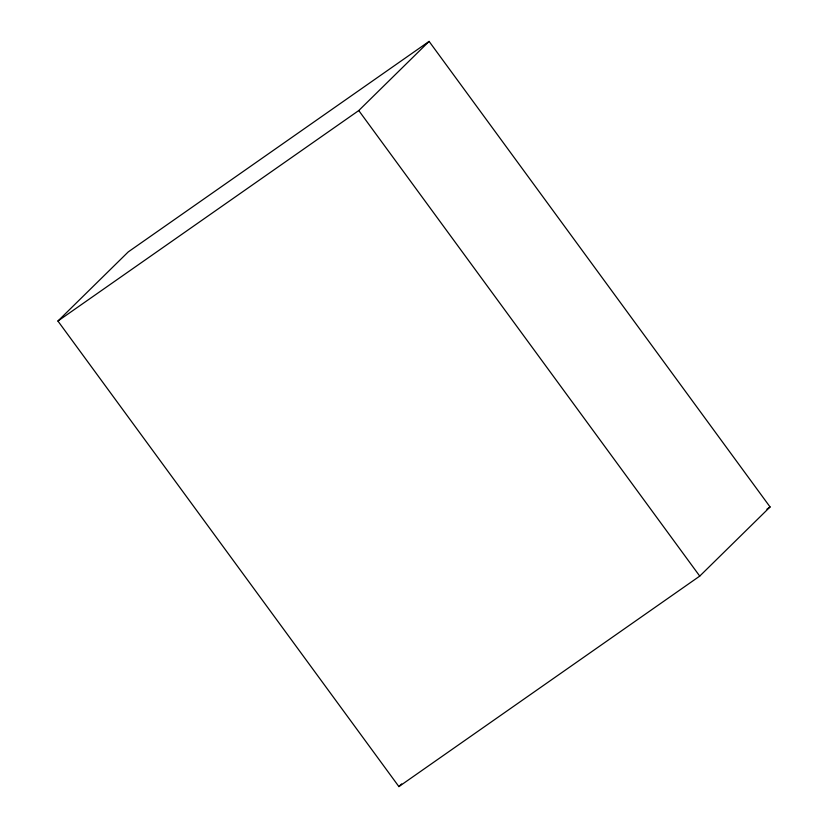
<?xml version="1.0" encoding="UTF-8"?>
<svg xmlns="http://www.w3.org/2000/svg" width="828" height="828" viewBox="0 0 828 828"><rect width="100%" height="100%" fill="white"/><g stroke="black" fill="none" stroke-linecap="round" stroke-linejoin="round"><path stroke-width="1.24" d="M57.919 321.036L128.257 251.898L429.101 41.4L770.081 506.964L699.743 576.102L398.899 786.6L57.919 321.036L358.762 110.548L429.101 41.4M398.899 786.6L401.642 783.909M766.904 509.179L770.081 506.964M358.762 110.548L699.743 576.102"/></g></svg>
